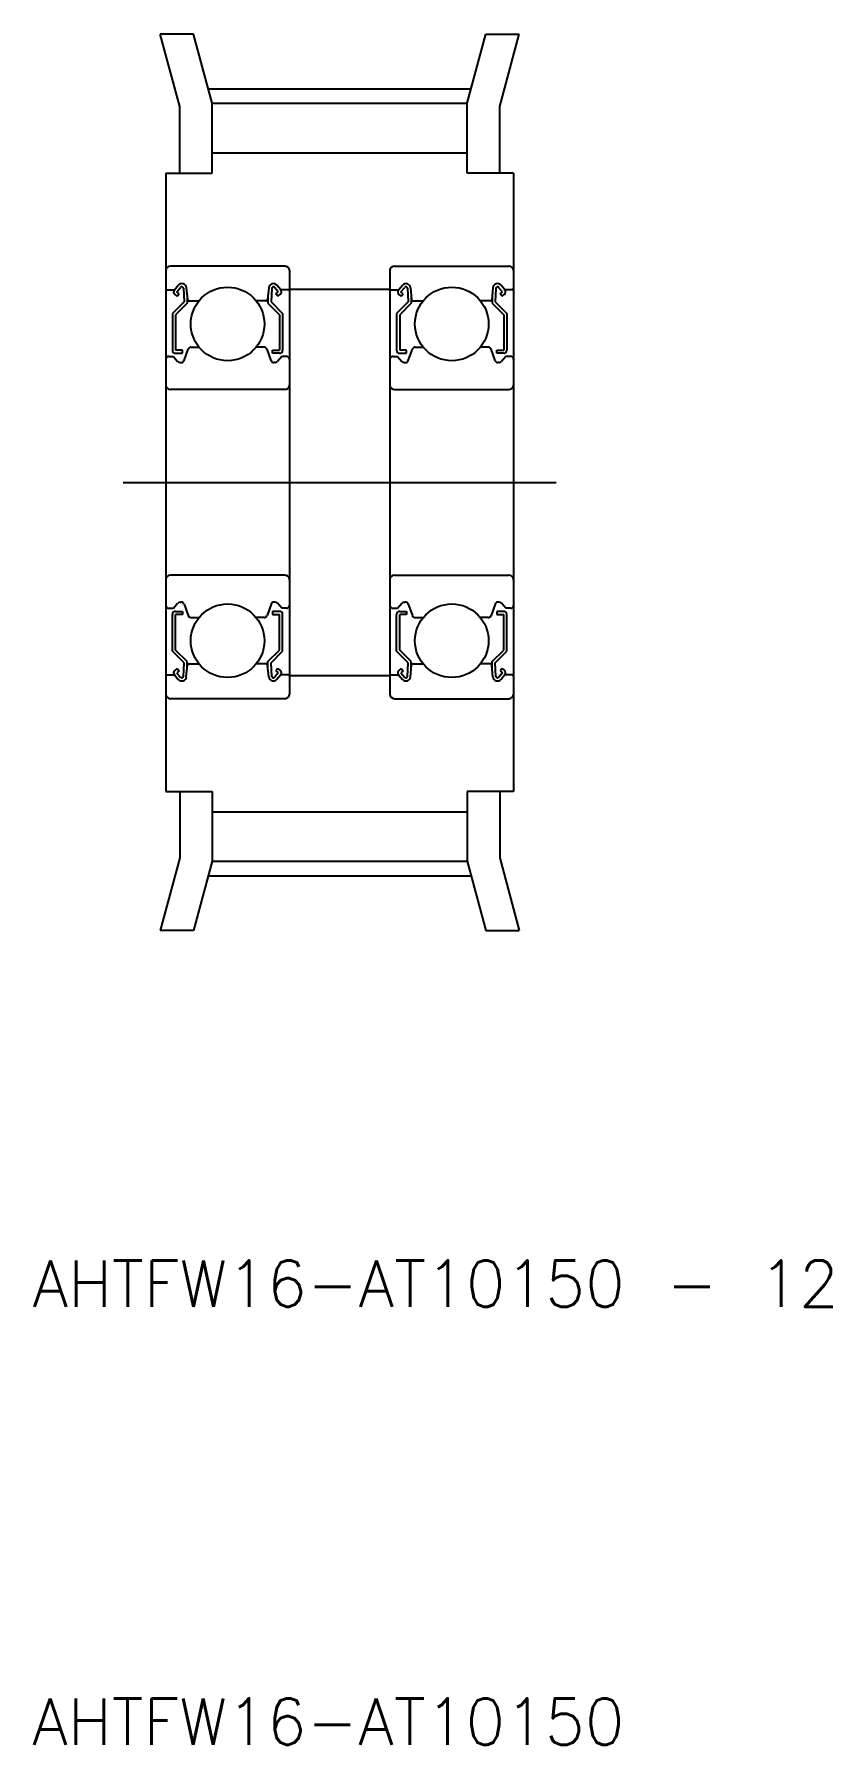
# Model space of a CAD drawing. Extents: x 52 to 104, y -18 to 93.
import ezdxf
from ezdxf.enums import TextEntityAlignment as Align

# ---------------------------------------------------------------- set-up
doc = ezdxf.new("R2010")
doc.units = 0
doc.linetypes.add('CENTER', pattern=[50.8, 31.75, -6.35, 6.35, -6.35])
doc.layers.get('0').update_dxf_attribs({"linetype": 'CONTINUOUS'})
doc.layers.add('CENTER', color=1, linetype='CONTINUOUS')
doc.styles.get("Standard").update_dxf_attribs({"font": 'txt.shx', "bigfont": 'bigfont.shx'})

# ---------------------------------------------------------------- blocks, each defined once
blk = doc.blocks.new('*U2')
at = {"color": 7, "linetype": 'CONTINUOUS'}
blk.add_text('AHTFW16-AT10150', height=3, dxfattribs=at).set_placement((51.83, -17.82))

msp = doc.modelspace()

# ---------------------------------------------------------------- linework, layer by layer
at = {"color": 7, "linetype": 'CONTINUOUS'}
for p, q in [((61.37, 88.2), (60.11, 92.88)), ((62.27, 92.88), (60.11, 92.88)), ((63.47, 88.41), (62.27, 92.88)), ((79.97, 88.41), (81.17, 92.88)), ((81.17, 92.88), (83.32, 92.88)), ((82.07, 88.2), (83.32, 92.88)), ((61.37, 83.88), (61.37, 88.2)), ((63.47, 88.41), (79.97, 88.41)), ((63.47, 83.88), (63.47, 88.41)), ((79.97, 83.88), (79.97, 88.41)), ((82.07, 83.88), (82.07, 88.2)), ((63.47, 85.21), (79.97, 85.21)), ((60.47, 83.88), (60.47, 43.88)), ((60.47, 83.88), (63.47, 83.88)), ((82.97, 83.88), (79.97, 83.88)), ((82.97, 83.88), (82.97, 43.88)), ((68.17, 77.88), (60.77, 77.88)), ((68.47, 77.58), (68.47, 50.18)), ((74.97, 77.58), (74.97, 50.18)), ((75.27, 77.88), (82.67, 77.88)), ((61.03, 76.33), (61.28, 76.63)), ((61.18, 76.2), (61.43, 76.5)), ((61.61, 76.44), (61.65, 75.56)), ((61.8, 76.46), (61.87, 75.72)), ((67.13, 76.46), (67.06, 75.72)), ((67.33, 76.44), (67.28, 75.56)), ((67.75, 76.2), (67.5, 76.5)), ((67.91, 76.33), (67.66, 76.63)), ((75.53, 76.33), (75.78, 76.63)), ((75.68, 76.2), (75.93, 76.5)), ((76.11, 76.44), (76.15, 75.56)), ((76.3, 76.46), (76.37, 75.72)), ((81.63, 76.46), (81.56, 75.72)), ((81.83, 76.44), (81.78, 75.56)), ((82.25, 76.2), (82, 76.5)), ((82.41, 76.33), (82.16, 76.63)), ((60.57, 76.33), (61.03, 76.33)), ((61.65, 75.56), (60.9, 74.81)), ((61.2, 75.92), (61.05, 76.05)), ((61.85, 75.48), (61.1, 74.73)), ((61.33, 76.07), (61.18, 76.2)), ((61.2, 75.92), (61.33, 76.07)), ((61.85, 75.95), (61.85, 75.48)), ((61.97, 75.63), (62.62, 75.63)), ((66.96, 75.63), (66.32, 75.63)), ((67.08, 75.95), (67.08, 75.48)), ((67.08, 75.48), (67.83, 74.73)), ((67.28, 75.56), (68.03, 74.81)), ((67.6, 76.07), (67.75, 76.2)), ((67.73, 75.92), (67.6, 76.07)), ((67.73, 75.92), (67.88, 76.05)), ((68.37, 76.33), (67.91, 76.33)), ((68.47, 76.38), (74.97, 76.38)), ((75.07, 76.33), (75.53, 76.33)), ((76.15, 75.56), (75.4, 74.81)), ((75.7, 75.92), (75.55, 76.05)), ((76.35, 75.48), (75.6, 74.73)), ((75.83, 76.07), (75.68, 76.2)), ((75.7, 75.92), (75.83, 76.07)), ((76.35, 75.95), (76.35, 75.48)), ((76.47, 75.63), (77.12, 75.63)), ((81.46, 75.63), (80.82, 75.63)), ((81.58, 75.95), (81.58, 75.48)), ((81.58, 75.48), (82.33, 74.73)), ((81.78, 75.56), (82.53, 74.81)), ((82.1, 76.07), (82.25, 76.2)), ((82.23, 75.92), (82.1, 76.07)), ((82.23, 75.92), (82.38, 76.05)), ((82.87, 76.33), (82.41, 76.33)), ((60.9, 74.81), (60.9, 72.43)), ((61.1, 74.73), (61.1, 72.43)), ((67.83, 74.73), (67.83, 72.43)), ((68.03, 74.81), (68.03, 72.43)), ((75.4, 74.81), (75.4, 72.43)), ((75.6, 74.73), (75.6, 72.43)), ((82.33, 74.73), (82.33, 72.43)), ((82.53, 74.81), (82.53, 72.43)), ((60.67, 72.03), (60.97, 72.03)), ((60.97, 72.03), (61.24, 71.7)), ((61.55, 72.43), (61.1, 72.43)), ((61.1, 72.23), (61.55, 72.23)), ((61.55, 72.23), (61.55, 72.43)), ((61.65, 71.76), (61.92, 72.5)), ((62.1, 72.63), (62.62, 72.63)), ((66.83, 72.63), (66.32, 72.63)), ((67.28, 71.76), (67.02, 72.5)), ((67.38, 72.43), (67.83, 72.43)), ((67.38, 72.23), (67.38, 72.43)), ((67.83, 72.23), (67.38, 72.23)), ((67.97, 72.03), (67.69, 71.7)), ((68.27, 72.03), (67.97, 72.03)), ((75.17, 72.03), (75.47, 72.03)), ((75.47, 72.03), (75.74, 71.7)), ((76.05, 72.43), (75.6, 72.43)), ((75.6, 72.23), (76.05, 72.23)), ((76.05, 72.23), (76.05, 72.43)), ((76.15, 71.76), (76.42, 72.5)), ((76.6, 72.63), (77.12, 72.63)), ((81.33, 72.63), (80.82, 72.63)), ((81.78, 71.76), (81.52, 72.5)), ((81.88, 72.43), (82.33, 72.43)), ((81.88, 72.23), (81.88, 72.43)), ((82.33, 72.23), (81.88, 72.23)), ((82.47, 72.03), (82.19, 71.7)), ((82.77, 72.03), (82.47, 72.03)), ((61.4, 71.63), (61.46, 71.63)), ((67.54, 71.63), (67.47, 71.63)), ((75.9, 71.63), (75.96, 71.63)), ((82.04, 71.63), (81.97, 71.63)), ((68.17, 69.88), (60.77, 69.88)), ((75.27, 69.88), (82.67, 69.88)), ((68.17, 57.88), (60.77, 57.88)), ((75.27, 57.88), (82.67, 57.88)), ((60.67, 55.73), (60.97, 55.73)), ((60.97, 55.73), (61.24, 56.06)), ((61.1, 55.53), (61.55, 55.53)), ((61.4, 56.13), (61.46, 56.13)), ((61.55, 55.53), (61.55, 55.33)), ((61.65, 56), (61.92, 55.26)), ((67.28, 56), (67.02, 55.26)), ((67.83, 55.53), (67.38, 55.53)), ((67.38, 55.53), (67.38, 55.33)), ((67.54, 56.13), (67.47, 56.13)), ((67.97, 55.73), (67.69, 56.06)), ((68.27, 55.73), (67.97, 55.73)), ((75.17, 55.73), (75.47, 55.73)), ((75.47, 55.73), (75.74, 56.06)), ((75.6, 55.53), (76.05, 55.53)), ((75.9, 56.13), (75.96, 56.13)), ((76.05, 55.53), (76.05, 55.33)), ((76.15, 56), (76.42, 55.26)), ((81.78, 56), (81.52, 55.26)), ((82.33, 55.53), (81.88, 55.53)), ((81.88, 55.53), (81.88, 55.33)), ((82.04, 56.13), (81.97, 56.13)), ((82.47, 55.73), (82.19, 56.06)), ((82.77, 55.73), (82.47, 55.73)), ((60.9, 52.95), (60.9, 55.33)), ((61.1, 53.03), (61.1, 55.33)), ((61.55, 55.33), (61.1, 55.33)), ((62.1, 55.13), (62.62, 55.13)), ((66.83, 55.13), (66.32, 55.13)), ((67.38, 55.33), (67.83, 55.33)), ((67.83, 53.03), (67.83, 55.33)), ((68.03, 52.95), (68.03, 55.33)), ((75.4, 52.95), (75.4, 55.33)), ((76.05, 55.33), (75.6, 55.33)), ((75.6, 53.03), (75.6, 55.33)), ((76.6, 55.13), (77.12, 55.13)), ((81.33, 55.13), (80.82, 55.13)), ((81.88, 55.33), (82.33, 55.33)), ((82.33, 53.03), (82.33, 55.33)), ((82.53, 52.95), (82.53, 55.33)), ((61.65, 52.2), (60.9, 52.95)), ((61.85, 52.28), (61.1, 53.03)), ((61.61, 51.32), (61.65, 52.2)), ((61.8, 51.3), (61.87, 52.04)), ((61.85, 51.81), (61.85, 52.28)), ((61.97, 52.13), (62.62, 52.13)), ((66.96, 52.13), (66.32, 52.13)), ((67.13, 51.3), (67.06, 52.04)), ((67.08, 52.28), (67.83, 53.03)), ((67.08, 51.81), (67.08, 52.28)), ((67.28, 52.2), (68.03, 52.95)), ((67.33, 51.32), (67.28, 52.2)), ((76.15, 52.2), (75.4, 52.95)), ((76.35, 52.28), (75.6, 53.03)), ((76.11, 51.32), (76.15, 52.2)), ((76.3, 51.3), (76.37, 52.04)), ((76.35, 51.81), (76.35, 52.28)), ((76.47, 52.13), (77.12, 52.13)), ((81.46, 52.13), (80.82, 52.13)), ((81.63, 51.3), (81.56, 52.04)), ((81.58, 52.28), (82.33, 53.03)), ((81.58, 51.81), (81.58, 52.28)), ((81.78, 52.2), (82.53, 52.95)), ((81.83, 51.32), (81.78, 52.2)), ((60.57, 51.43), (61.03, 51.43)), ((61.03, 51.43), (61.28, 51.13)), ((61.2, 51.84), (61.05, 51.71)), ((61.33, 51.69), (61.18, 51.56)), ((61.18, 51.56), (61.43, 51.26)), ((61.2, 51.84), (61.33, 51.69)), ((67.75, 51.56), (67.5, 51.26)), ((67.73, 51.84), (67.6, 51.69)), ((67.6, 51.69), (67.75, 51.56)), ((67.91, 51.43), (67.66, 51.13)), ((67.73, 51.84), (67.88, 51.71)), ((68.37, 51.43), (67.91, 51.43)), ((68.47, 51.38), (74.97, 51.38)), ((75.07, 51.43), (75.53, 51.43)), ((75.53, 51.43), (75.78, 51.13)), ((75.7, 51.84), (75.55, 51.71)), ((75.83, 51.69), (75.68, 51.56)), ((75.68, 51.56), (75.93, 51.26)), ((75.7, 51.84), (75.83, 51.69)), ((82.25, 51.56), (82, 51.26)), ((82.23, 51.84), (82.1, 51.69)), ((82.1, 51.69), (82.25, 51.56)), ((82.41, 51.43), (82.16, 51.13)), ((82.23, 51.84), (82.38, 51.71)), ((82.87, 51.43), (82.41, 51.43)), ((68.17, 49.88), (60.77, 49.88)), ((75.27, 49.88), (82.67, 49.88)), ((60.47, 43.88), (63.47, 43.88)), ((61.37, 43.88), (61.37, 39.57)), ((63.47, 43.88), (63.47, 39.36)), ((79.97, 43.88), (79.97, 39.36)), ((82.97, 43.88), (79.97, 43.88)), ((82.07, 43.88), (82.07, 39.57)), ((63.47, 42.56), (79.97, 42.56)), ((61.37, 39.57), (60.11, 34.88)), ((63.47, 39.36), (62.27, 34.88)), ((63.47, 39.36), (79.97, 39.36)), ((79.97, 39.36), (81.17, 34.88)), ((82.07, 39.57), (83.32, 34.88)), ((62.27, 34.88), (60.11, 34.88)), ((81.17, 34.88), (83.32, 34.88))]:
    msp.add_line(p, q, dxfattribs=at)
for centre in [(64.47, 74.13), (78.97, 74.13), (64.47, 53.63), (78.97, 53.63)]:
    msp.add_circle(centre, 2.38, dxfattribs=at)
for centre, radius, start, end in [((60.77, 77.58), 0.3, 90, 180), ((68.17, 77.58), 0.3, 360, 90), ((75.27, 77.58), 0.3, 90, 180), ((82.67, 77.58), 0.3, 0, 90), ((60.57, 76.43), 0.1, 180, 270), ((61.51, 76.44), 0.3, 4.9968, 140.002), ((61.51, 76.44), 0.1, 2.8198, 140.0022), ((67.43, 76.44), 0.3, 39.998, 175.0032), ((67.43, 76.44), 0.1, 39.9978, 177.1802), ((68.37, 76.43), 0.1, 270, 360), ((75.07, 76.43), 0.1, 180, 270), ((76.01, 76.44), 0.3, 4.9968, 140.002), ((76.01, 76.44), 0.1, 2.8198, 140.0022), ((81.93, 76.44), 0.3, 39.998, 175.0032), ((81.93, 76.44), 0.1, 39.9978, 177.1802), ((82.87, 76.43), 0.1, 270, 0), ((61.18, 76.2), 0.2, 140.002, 230.0863), ((61.97, 75.73), 0.1, 184.9968, 269.9991), ((66.96, 75.73), 0.1, 270.0009, 355.0032), ((67.75, 76.2), 0.2, 309.9137, 39.998), ((75.68, 76.2), 0.2, 140.002, 230.0863), ((76.47, 75.73), 0.1, 184.9968, 269.9991), ((81.46, 75.73), 0.1, 270.0009, 355.0032), ((82.25, 76.2), 0.2, 309.9137, 39.998), ((60.67, 71.83), 0.2, 90, 180), ((61.1, 72.43), 0.2, 180, 270), ((62.1, 72.43), 0.2, 90, 159.9916), ((66.83, 72.43), 0.2, 20.0084, 90), ((67.83, 72.43), 0.2, 270, 360), ((68.27, 71.83), 0.2, 360, 90), ((75.17, 71.83), 0.2, 90, 180), ((75.6, 72.43), 0.2, 180, 270), ((76.6, 72.43), 0.2, 90, 159.9916), ((81.33, 72.43), 0.2, 20.0084, 90), ((82.33, 72.43), 0.2, 270, 0), ((82.77, 71.83), 0.2, 0, 90), ((61.4, 71.83), 0.2, 219.9952, 270), ((61.46, 71.83), 0.2, 270, 339.9916), ((67.47, 71.83), 0.2, 200.0084, 270), ((67.54, 71.83), 0.2, 270, 320.0048), ((75.9, 71.83), 0.2, 219.9952, 270), ((75.96, 71.83), 0.2, 270, 339.9916), ((81.97, 71.83), 0.2, 200.0084, 270), ((82.04, 71.83), 0.2, 270, 320.0048), ((60.77, 70.18), 0.3, 180, 270), ((68.17, 70.18), 0.3, 270, 360), ((75.27, 70.18), 0.3, 180, 270), ((82.67, 70.18), 0.3, 270, 0), ((60.77, 57.58), 0.3, 90, 180), ((68.17, 57.58), 0.3, 0, 90), ((75.27, 57.58), 0.3, 90, 180), ((82.67, 57.58), 0.3, 0, 90), ((60.67, 55.93), 0.2, 180, 270), ((61.1, 55.33), 0.2, 90, 180), ((61.4, 55.93), 0.2, 90, 140.0048), ((61.46, 55.93), 0.2, 20.0084, 90), ((67.47, 55.93), 0.2, 90, 159.9916), ((67.54, 55.93), 0.2, 39.9952, 90), ((67.83, 55.33), 0.2, 0, 90), ((68.27, 55.93), 0.2, 270, 0), ((75.17, 55.93), 0.2, 180, 270), ((75.6, 55.33), 0.2, 90, 180), ((75.9, 55.93), 0.2, 90, 140.0048), ((75.96, 55.93), 0.2, 20.0084, 90), ((81.97, 55.93), 0.2, 90, 159.9916), ((82.04, 55.93), 0.2, 39.9952, 90), ((82.33, 55.33), 0.2, 0, 90), ((82.77, 55.93), 0.2, 270, 0), ((62.1, 55.33), 0.2, 200.0084, 270), ((66.83, 55.33), 0.2, 270, 339.9916), ((76.6, 55.33), 0.2, 200.0084, 270), ((81.33, 55.33), 0.2, 270, 339.9916), ((61.97, 52.03), 0.1, 90.0009, 175.0032), ((66.96, 52.03), 0.1, 4.9968, 89.9991), ((76.47, 52.03), 0.1, 90.0009, 175.0032), ((81.46, 52.03), 0.1, 4.9968, 89.9991), ((60.57, 51.33), 0.1, 90, 180), ((61.18, 51.56), 0.2, 129.9137, 219.998), ((61.51, 51.33), 0.3, 219.998, 355.0032), ((61.51, 51.33), 0.1, 219.9978, 357.1802), ((67.43, 51.33), 0.3, 184.9968, 320.002), ((67.43, 51.33), 0.1, 182.8198, 320.0022), ((67.75, 51.56), 0.2, 320.002, 50.0863), ((68.37, 51.33), 0.1, 0, 90), ((75.07, 51.33), 0.1, 90, 180), ((75.68, 51.56), 0.2, 129.9137, 219.998), ((76.01, 51.33), 0.3, 219.998, 355.0032), ((76.01, 51.33), 0.1, 219.9978, 357.1802), ((81.93, 51.33), 0.3, 184.9968, 320.002), ((81.93, 51.33), 0.1, 182.8198, 320.0022), ((82.25, 51.56), 0.2, 320.002, 50.0863), ((82.87, 51.33), 0.1, 0, 90), ((60.77, 50.18), 0.3, 180, 270), ((68.17, 50.18), 0.3, 270, 0), ((75.27, 50.18), 0.3, 180, 270), ((82.67, 50.18), 0.3, 270, 0)]:
    msp.add_arc(centre, radius, start, end, dxfattribs=at)
at = {"layer": 'CENTER', "color": 1, "linetype": 'CENTER'}
for p, q in [((63.21, 89.35), (80.22, 89.35)), ((57.72, 63.88), (85.72, 63.88)), ((63.21, 38.42), (80.22, 38.42))]:
    msp.add_line(p, q, dxfattribs=at)

# ---------------------------------------------------------------- block references
at = {"color": 7, "linetype": 'CONTINUOUS'}
msp.add_blockref('*U2', (0, 0), dxfattribs=at)

# ---------------------------------------------------------------- texts
msp.add_text('AHTFW16-AT10150 - 12', height=3, dxfattribs=at).set_placement((51.85, 9.63), align=Align.BOTTOM_LEFT)

doc.saveas('drawing.dxf')
